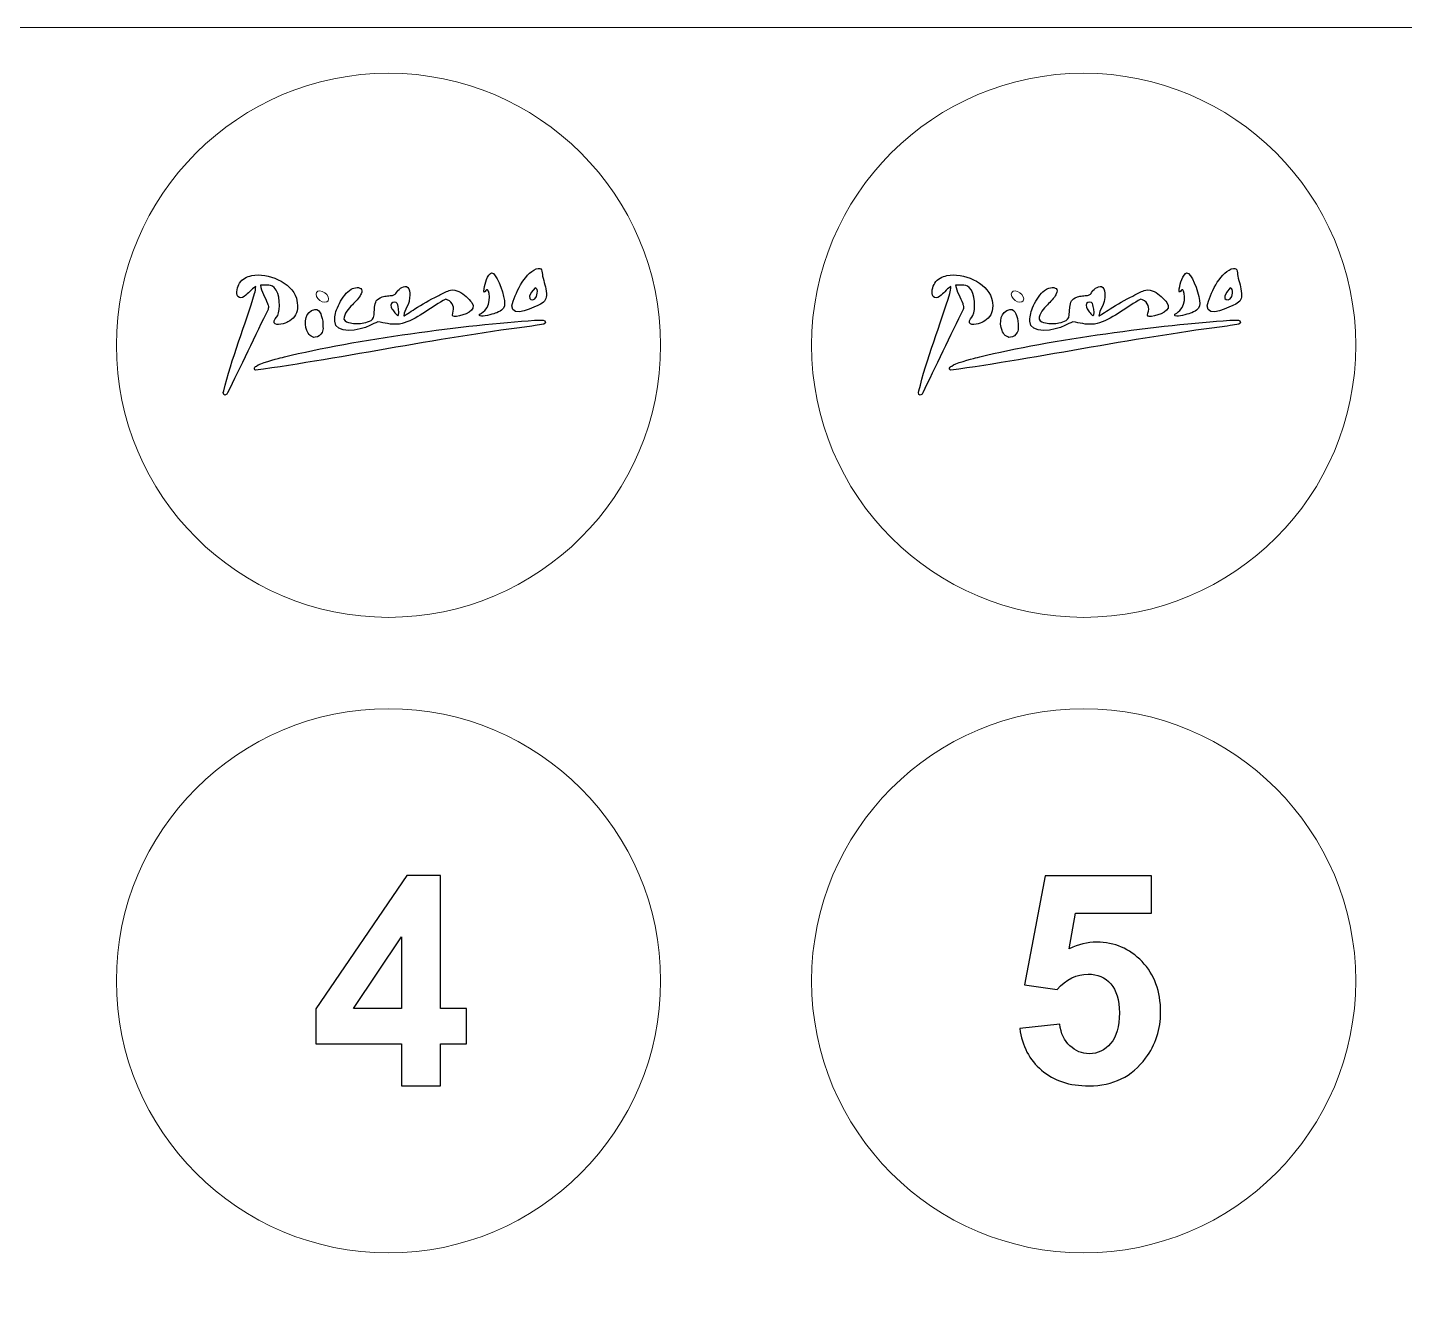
# Model space of a CAD drawing. Header units: millimetres. Extents: x -676 to 660, y -238 to 366.
# Drawn here: x 288.2 to 354.9, y 102.2 to 164.4 of the extents above; entities that cross this region are included whole.
import ezdxf

# ---------------------------------------------------------------- set-up
doc = ezdxf.new("R2010")
doc.units = ezdxf.units.MM
doc.header["$MEASUREMENT"] = 0
doc.layers.add('layer 1', color=7, linetype='Continuous')

msp = doc.modelspace()

# ---------------------------------------------------------------- linework, layer by layer
at = {"layer": 'layer 1', "color": 250, "lineweight": 20}
for points, knots in [([(221.6275, 164.398), (221.6275, 164.398), (457.0516, 164.398), (457.0516, 164.398), (457.0516, 164.398), (457.0516, 164.398), (659.621, 164.398), (659.621, 164.398), (659.621, 164.398), (659.621, 164.398), (659.621, 10.6382), (659.621, 10.6382), (659.621, 10.6382), (659.621, 10.6382), (457.0516, 10.6382), (457.0516, 10.6382), (457.0516, 10.6382), (457.0516, 10.6382), (221.6275, 10.6382), (221.6275, 10.6382), (221.6275, 10.6382), (221.6275, 10.6382), (221.6275, 164.398), (221.6275, 164.398)], [0, 0, 0, 0, 0.1428571, 0.1428571, 0.1428571, 0.1428571, 0.2857143, 0.2857143, 0.2857143, 0.2857143, 0.4285714, 0.4285714, 0.4285714, 0.4285714, 0.5714286, 0.5714286, 0.5714286, 0.5714286, 0.7142857, 0.7142857, 0.7142857, 0.7142857, 1, 1, 1, 1]), ([(305.7074, 162.1871), (312.9782, 162.1871), (318.8725, 156.2928), (318.8725, 149.022), (318.8725, 149.022), (318.8725, 141.7512), (312.9782, 135.8569), (305.7074, 135.8569), (305.7074, 135.8569), (298.4366, 135.8569), (292.5423, 141.7512), (292.5423, 149.022), (292.5423, 149.022), (292.5423, 156.2928), (298.4366, 162.1871), (305.7074, 162.1871)], [0, 0, 0, 0, 0.2, 0.2, 0.2, 0.2, 0.4, 0.4, 0.4, 0.4, 0.6, 0.6, 0.6, 0.6, 1, 1, 1, 1]), ([(339.3394, 162.1871), (346.6102, 162.1871), (352.5045, 156.2928), (352.5045, 149.022), (352.5045, 149.022), (352.5045, 141.7512), (346.6102, 135.8569), (339.3394, 135.8569), (339.3394, 135.8569), (332.0686, 135.8569), (326.1743, 141.7512), (326.1743, 149.022), (326.1743, 149.022), (326.1743, 156.2928), (332.0686, 162.1871), (339.3394, 162.1871)], [0, 0, 0, 0, 0.2, 0.2, 0.2, 0.2, 0.4, 0.4, 0.4, 0.4, 0.6, 0.6, 0.6, 0.6, 1, 1, 1, 1]), ([(302.5049, 151.6258), (302.673, 151.5631), (302.8093, 151.4009), (302.8093, 151.2635), (302.8093, 151.2635), (302.8093, 151.1261), (302.673, 151.0655), (302.5049, 151.1282), (302.5049, 151.1282), (302.3368, 151.1909), (302.2006, 151.3531), (302.2006, 151.4905), (302.2006, 151.4905), (302.2006, 151.6279), (302.3368, 151.6885), (302.5049, 151.6258)], [0, 0, 0, 0, 0.2, 0.2, 0.2, 0.2, 0.4, 0.4, 0.4, 0.4, 0.6, 0.6, 0.6, 0.6, 1, 1, 1, 1]), ([(336.1369, 151.6258), (336.305, 151.5631), (336.4413, 151.4009), (336.4413, 151.2635), (336.4413, 151.2635), (336.4413, 151.1261), (336.305, 151.0655), (336.1369, 151.1282), (336.1369, 151.1282), (335.9688, 151.1909), (335.8326, 151.3531), (335.8326, 151.4905), (335.8326, 151.4905), (335.8326, 151.6279), (335.9688, 151.6885), (336.1369, 151.6258)], [0, 0, 0, 0, 0.2, 0.2, 0.2, 0.2, 0.4, 0.4, 0.4, 0.4, 0.6, 0.6, 0.6, 0.6, 1, 1, 1, 1]), ([(305.7074, 131.4351), (312.9782, 131.4351), (318.8725, 125.5408), (318.8725, 118.27), (318.8725, 118.27), (318.8725, 110.9992), (312.9782, 105.1049), (305.7074, 105.1049), (305.7074, 105.1049), (298.4366, 105.1049), (292.5423, 110.9992), (292.5423, 118.27), (292.5423, 118.27), (292.5423, 125.5408), (298.4366, 131.4351), (305.7074, 131.4351)], [0, 0, 0, 0, 0.2, 0.2, 0.2, 0.2, 0.4, 0.4, 0.4, 0.4, 0.6, 0.6, 0.6, 0.6, 1, 1, 1, 1]), ([(339.3394, 131.4351), (346.6102, 131.4351), (352.5045, 125.5408), (352.5045, 118.27), (352.5045, 118.27), (352.5045, 110.9992), (346.6102, 105.1049), (339.3394, 105.1049), (339.3394, 105.1049), (332.0686, 105.1049), (326.1743, 110.9992), (326.1743, 118.27), (326.1743, 118.27), (326.1743, 125.5408), (332.0686, 131.4351), (339.3394, 131.4351)], [0, 0, 0, 0, 0.2, 0.2, 0.2, 0.2, 0.4, 0.4, 0.4, 0.4, 0.6, 0.6, 0.6, 0.6, 1, 1, 1, 1])]:
    msp.add_open_spline(points, degree=3, knots=knots, dxfattribs=at)
at = {"layer": 'layer 1', "color": 250}
for points, knots in [([(311.6792, 150.9376), (311.6792, 150.2974), (312.801, 150.8861), (313.0605, 151.0158), (313.0605, 151.0158), (313.2917, 151.1314), (313.3548, 151.2718), (313.3433, 151.5286), (313.3433, 151.5286), (313.3297, 151.83), (313.2231, 152.079), (313.1647, 152.371), (313.1647, 152.371), (313.1357, 152.5742), (313.1547, 152.8432), (312.8475, 152.7145), (312.8475, 152.7145), (312.2604, 152.4682), (311.818, 151.4927), (311.6792, 150.9376)], [0, 0, 0, 0, 0.1666667, 0.1666667, 0.1666667, 0.1666667, 0.3333333, 0.3333333, 0.3333333, 0.3333333, 0.5, 0.5, 0.5, 0.5, 0.6666667, 0.6666667, 0.6666667, 0.6666667, 1, 1, 1, 1]), ([(345.3112, 150.9376), (345.3112, 150.2974), (346.433, 150.8861), (346.6925, 151.0158), (346.6925, 151.0158), (346.9237, 151.1314), (346.9868, 151.2718), (346.9753, 151.5286), (346.9753, 151.5286), (346.9617, 151.83), (346.8551, 152.079), (346.7967, 152.371), (346.7967, 152.371), (346.7677, 152.5742), (346.7867, 152.8432), (346.4795, 152.7145), (346.4795, 152.7145), (345.8924, 152.4682), (345.45, 151.4927), (345.3112, 150.9376)], [0, 0, 0, 0, 0.1666667, 0.1666667, 0.1666667, 0.1666667, 0.3333333, 0.3333333, 0.3333333, 0.3333333, 0.5, 0.5, 0.5, 0.5, 0.6666667, 0.6666667, 0.6666667, 0.6666667, 1, 1, 1, 1]), ([(298.4203, 151.3864), (298.5957, 151.1849), (298.8756, 151.5037), (298.987, 151.6152), (298.987, 151.6152), (299.096, 151.7241), (299.1406, 151.7879), (299.2878, 151.866), (299.2878, 151.866), (299.2765, 151.7643), (299.2566, 151.6202), (299.2281, 151.5241), (299.2281, 151.5241), (298.8074, 150.1067), (298.0812, 148.2891), (297.736, 146.8198), (297.736, 146.8198), (297.736, 146.8198), (297.71, 146.7416), (297.71, 146.7416), (297.71, 146.7416), (297.701, 146.5395), (297.8798, 146.6316), (297.8924, 146.6634), (297.8924, 146.6634), (297.8924, 146.6634), (297.9185, 146.7155), (297.9185, 146.7155), (297.9185, 146.7155), (298.4884, 147.8559), (299.3035, 149.6048), (299.8793, 150.7551), (299.8793, 150.7551), (299.9016, 150.8157), (299.9079, 150.8827), (299.8793, 150.9636), (299.8793, 150.9636), (299.8706, 150.9897), (299.8619, 151.0158), (299.8532, 151.0418), (299.8532, 151.0418), (299.7555, 151.3351), (299.5518, 151.6232), (299.5082, 151.9279), (299.5082, 151.9279), (299.5082, 151.9279), (299.5604, 151.9279), (299.5604, 151.9279), (299.5604, 151.9279), (299.5604, 151.9279), (299.8159, 151.9279), (299.8159, 151.9279), (299.8159, 151.9279), (299.9482, 151.9279), (300.0702, 151.9151), (300.1735, 151.82), (300.1735, 151.82), (300.4723, 151.5451), (300.4838, 150.7416), (300.3472, 150.4664), (300.3472, 150.4664), (300.2984, 150.3679), (300.1376, 150.242), (300.181, 150.112), (300.181, 150.112), (300.2466, 149.9152), (300.7418, 150.1027), (300.8404, 150.1521), (300.8404, 150.1521), (301.0894, 150.2769), (301.2753, 150.4907), (301.3007, 150.8069), (301.3007, 150.8069), (301.3148, 150.9826), (301.2878, 151.1688), (301.2544, 151.3024), (301.2544, 151.3024), (300.9959, 152.078), (299.8768, 152.5474), (299.0946, 152.3948), (299.0946, 152.3948), (298.8546, 152.348), (298.6373, 152.2386), (298.503, 152.0351), (298.503, 152.0351), (298.4044, 151.8858), (298.3085, 151.5149), (298.4203, 151.3864)], [0, 0, 0, 0, 0.0434783, 0.0434783, 0.0434783, 0.0434783, 0.0869565, 0.0869565, 0.0869565, 0.0869565, 0.1304348, 0.1304348, 0.1304348, 0.1304348, 0.173913, 0.173913, 0.173913, 0.173913, 0.2173913, 0.2173913, 0.2173913, 0.2173913, 0.2608696, 0.2608696, 0.2608696, 0.2608696, 0.3043478, 0.3043478, 0.3043478, 0.3043478, 0.3478261, 0.3478261, 0.3478261, 0.3478261, 0.3913043, 0.3913043, 0.3913043, 0.3913043, 0.4347826, 0.4347826, 0.4347826, 0.4347826, 0.4782609, 0.4782609, 0.4782609, 0.4782609, 0.5217391, 0.5217391, 0.5217391, 0.5217391, 0.5652174, 0.5652174, 0.5652174, 0.5652174, 0.6086957, 0.6086957, 0.6086957, 0.6086957, 0.6521739, 0.6521739, 0.6521739, 0.6521739, 0.6956522, 0.6956522, 0.6956522, 0.6956522, 0.7391304, 0.7391304, 0.7391304, 0.7391304, 0.7826087, 0.7826087, 0.7826087, 0.7826087, 0.826087, 0.826087, 0.826087, 0.826087, 0.8695652, 0.8695652, 0.8695652, 0.8695652, 0.9130435, 0.9130435, 0.9130435, 0.9130435, 1, 1, 1, 1]), ([(306.154, 151.6673), (306.1476, 151.6609), (306.1417, 151.6546), (306.1363, 151.6485), (306.1363, 151.6485), (306.0497, 151.5516), (306.0848, 151.5005), (305.9679, 151.4555), (305.9679, 151.4555), (305.948, 151.4478), (305.9236, 151.4403), (305.8934, 151.4327), (305.8934, 151.4327), (305.8222, 151.4268), (305.7402, 151.4213), (305.6557, 151.4109), (305.6557, 151.4109), (305.5713, 151.4006), (305.4843, 151.3853), (305.4034, 151.3599), (305.4034, 151.3599), (305.0892, 151.2611), (305.0777, 151.1254), (305.0334, 150.8594), (305.0334, 150.8594), (305.0334, 150.8594), (305.0073, 150.4945), (305.0073, 150.4945), (305.0073, 150.4945), (305.0073, 150.4945), (304.9812, 150.3642), (304.9812, 150.3642), (304.9812, 150.3642), (304.917, 150.2358), (304.8271, 150.1999), (304.6946, 150.1557), (304.6946, 150.1557), (304.6946, 150.1557), (304.6164, 150.1297), (304.6164, 150.1297), (304.6164, 150.1297), (304.6164, 150.1297), (304.5121, 150.1036), (304.5121, 150.1036), (304.5121, 150.1036), (304.3069, 150.0626), (304.0658, 150.0626), (303.8606, 150.1036), (303.8606, 150.1036), (303.7405, 150.1336), (303.6057, 150.1703), (303.5478, 150.286), (303.5478, 150.286), (303.5478, 150.5577), (303.7801, 150.8), (303.9601, 150.9858), (303.9601, 150.9858), (304.0805, 151.1102), (304.3011, 151.3495), (304.3558, 151.4588), (304.3558, 151.4588), (304.3558, 151.4588), (304.3818, 151.5109), (304.3818, 151.5109), (304.3818, 151.5109), (304.4989, 151.7451), (304.3321, 151.8488), (304.1035, 151.8074), (304.1035, 151.8074), (303.9819, 151.7853), (303.9507, 151.7691), (303.8192, 151.6795), (303.8192, 151.6795), (303.711, 151.6058), (303.6075, 151.4894), (303.5161, 151.3584), (303.5161, 151.3584), (303.4248, 151.2274), (303.3456, 151.0818), (303.2861, 150.9497), (303.2861, 150.9497), (303.1401, 150.6258), (303.1107, 150.5075), (303.1057, 150.1942), (303.1057, 150.1942), (303.0951, 149.5246), (304.318, 149.7328), (304.7988, 149.9733), (304.7988, 149.9733), (304.9322, 150.04), (305.0499, 150.0998), (305.1897, 150.1557), (305.1897, 150.1557), (305.5165, 150.119), (305.7655, 149.9954), (306.2322, 150.0515), (306.2322, 150.0515), (306.2322, 150.0515), (306.3625, 150.0775), (306.3625, 150.0775), (306.3625, 150.0775), (306.3625, 150.0775), (306.4668, 150.1036), (306.4668, 150.1036), (306.4668, 150.1036), (307.1894, 150.3446), (307.8146, 150.9205), (308.4735, 151.2503), (308.4735, 151.2503), (308.4735, 151.2503), (308.5517, 151.2242), (308.5517, 151.2242), (308.5517, 151.2242), (308.8402, 151.0801), (308.9086, 150.8612), (308.8123, 150.5727), (308.8123, 150.5727), (308.7869, 150.424), (308.7977, 150.4163), (308.9948, 150.4163), (308.9948, 150.4163), (309.3487, 150.4753), (310.0147, 150.6827), (309.7351, 151.0929), (309.7351, 151.0929), (309.6803, 151.1734), (309.5338, 151.3129), (309.4605, 151.379), (309.4605, 151.379), (309.2521, 151.5673), (308.9945, 151.7334), (308.7081, 151.6934), (308.7081, 151.6934), (308.5203, 151.6464), (308.358, 151.5444), (308.1869, 151.4588), (308.1869, 151.4588), (308.1869, 151.4588), (308.1347, 151.4327), (308.1347, 151.4327), (308.1347, 151.4327), (308.1347, 151.4327), (308.0826, 151.4067), (308.0826, 151.4067), (308.0826, 151.4067), (307.7178, 151.2242), (307.3243, 151.0068), (306.9845, 150.7838), (306.9845, 150.7838), (306.7512, 150.6308), (306.474, 150.4424), (306.4407, 150.4424), (306.4407, 150.4424), (306.4407, 150.4424), (306.4668, 150.5727), (306.4668, 150.5727), (306.4668, 150.5727), (306.4668, 150.5727), (306.4928, 150.6509), (306.4928, 150.6509), (306.4928, 150.6509), (306.5534, 150.8324), (306.643, 150.9125), (306.7013, 151.1461), (306.7013, 151.1461), (306.7013, 151.1461), (306.7274, 151.3285), (306.7274, 151.3285), (306.7274, 151.3285), (306.7274, 151.4576), (306.7541, 151.6417), (306.6894, 151.754), (306.6894, 151.754), (306.5569, 151.984), (306.3094, 151.8227), (306.154, 151.6673)], [0, 0, 0, 0, 0.0222222, 0.0222222, 0.0222222, 0.0222222, 0.0444444, 0.0444444, 0.0444444, 0.0444444, 0.0666667, 0.0666667, 0.0666667, 0.0666667, 0.0888889, 0.0888889, 0.0888889, 0.0888889, 0.1111111, 0.1111111, 0.1111111, 0.1111111, 0.1333333, 0.1333333, 0.1333333, 0.1333333, 0.1555556, 0.1555556, 0.1555556, 0.1555556, 0.1777778, 0.1777778, 0.1777778, 0.1777778, 0.2, 0.2, 0.2, 0.2, 0.2222222, 0.2222222, 0.2222222, 0.2222222, 0.2444444, 0.2444444, 0.2444444, 0.2444444, 0.2666667, 0.2666667, 0.2666667, 0.2666667, 0.2888889, 0.2888889, 0.2888889, 0.2888889, 0.3111111, 0.3111111, 0.3111111, 0.3111111, 0.3333333, 0.3333333, 0.3333333, 0.3333333, 0.3555556, 0.3555556, 0.3555556, 0.3555556, 0.3777778, 0.3777778, 0.3777778, 0.3777778, 0.4, 0.4, 0.4, 0.4, 0.4222222, 0.4222222, 0.4222222, 0.4222222, 0.4444444, 0.4444444, 0.4444444, 0.4444444, 0.4666667, 0.4666667, 0.4666667, 0.4666667, 0.4888889, 0.4888889, 0.4888889, 0.4888889, 0.5111111, 0.5111111, 0.5111111, 0.5111111, 0.5333333, 0.5333333, 0.5333333, 0.5333333, 0.5555556, 0.5555556, 0.5555556, 0.5555556, 0.5777778, 0.5777778, 0.5777778, 0.5777778, 0.6, 0.6, 0.6, 0.6, 0.6222222, 0.6222222, 0.6222222, 0.6222222, 0.6444444, 0.6444444, 0.6444444, 0.6444444, 0.6666667, 0.6666667, 0.6666667, 0.6666667, 0.6888889, 0.6888889, 0.6888889, 0.6888889, 0.7111111, 0.7111111, 0.7111111, 0.7111111, 0.7333333, 0.7333333, 0.7333333, 0.7333333, 0.7555556, 0.7555556, 0.7555556, 0.7555556, 0.7777778, 0.7777778, 0.7777778, 0.7777778, 0.8, 0.8, 0.8, 0.8, 0.8222222, 0.8222222, 0.8222222, 0.8222222, 0.8444444, 0.8444444, 0.8444444, 0.8444444, 0.8666667, 0.8666667, 0.8666667, 0.8666667, 0.8888889, 0.8888889, 0.8888889, 0.8888889, 0.9111111, 0.9111111, 0.9111111, 0.9111111, 0.9333333, 0.9333333, 0.9333333, 0.9333333, 0.9555556, 0.9555556, 0.9555556, 0.9555556, 1, 1, 1, 1]), ([(310.6367, 152.5013), (310.4269, 152.2915), (310.3428, 151.921), (310.3239, 151.6412), (310.3239, 151.6412), (310.3504, 151.5243), (310.4218, 151.6855), (310.4488, 151.7074), (310.4488, 151.7074), (310.5885, 151.8208), (310.7108, 151.0235), (310.3627, 150.7086), (310.3627, 150.7086), (310.2609, 150.6166), (310.1395, 150.5315), (310.1154, 150.5206), (310.1154, 150.5206), (310.1154, 150.5206), (310.1154, 150.4685), (310.1154, 150.4685), (310.1154, 150.4685), (310.1154, 150.4685), (310.1415, 150.4424), (310.1415, 150.4424), (310.1415, 150.4424), (310.2874, 150.3694), (310.6963, 150.529), (310.8712, 150.5727), (310.8712, 150.5727), (310.9664, 150.6044), (311.085, 150.6546), (311.1709, 150.725), (311.1709, 150.725), (311.3312, 150.8563), (311.3403, 150.9815), (311.3116, 151.1872), (311.3116, 151.1872), (311.2421, 151.6843), (310.9177, 152.5274), (310.6888, 152.5274), (310.6888, 152.5274), (310.6888, 152.5274), (310.6367, 152.5013), (310.6367, 152.5013)], [0, 0, 0, 0, 0.0833333, 0.0833333, 0.0833333, 0.0833333, 0.1666667, 0.1666667, 0.1666667, 0.1666667, 0.25, 0.25, 0.25, 0.25, 0.3333333, 0.3333333, 0.3333333, 0.3333333, 0.4166667, 0.4166667, 0.4166667, 0.4166667, 0.5, 0.5, 0.5, 0.5, 0.5833333, 0.5833333, 0.5833333, 0.5833333, 0.6666667, 0.6666667, 0.6666667, 0.6666667, 0.75, 0.75, 0.75, 0.75, 0.8333333, 0.8333333, 0.8333333, 0.8333333, 1, 1, 1, 1]), ([(332.0523, 151.3864), (332.2277, 151.1849), (332.5076, 151.5037), (332.619, 151.6152), (332.619, 151.6152), (332.728, 151.7241), (332.7726, 151.7879), (332.9198, 151.866), (332.9198, 151.866), (332.9085, 151.7643), (332.8886, 151.6202), (332.8601, 151.5241), (332.8601, 151.5241), (332.4394, 150.1067), (331.7132, 148.2891), (331.368, 146.8198), (331.368, 146.8198), (331.368, 146.8198), (331.342, 146.7416), (331.342, 146.7416), (331.342, 146.7416), (331.333, 146.5395), (331.5118, 146.6316), (331.5244, 146.6634), (331.5244, 146.6634), (331.5244, 146.6634), (331.5505, 146.7155), (331.5505, 146.7155), (331.5505, 146.7155), (332.1204, 147.8559), (332.9355, 149.6048), (333.5113, 150.7551), (333.5113, 150.7551), (333.5336, 150.8157), (333.5399, 150.8827), (333.5113, 150.9636), (333.5113, 150.9636), (333.5026, 150.9897), (333.4939, 151.0158), (333.4852, 151.0418), (333.4852, 151.0418), (333.3875, 151.3351), (333.1838, 151.6232), (333.1402, 151.9279), (333.1402, 151.9279), (333.1402, 151.9279), (333.1924, 151.9279), (333.1924, 151.9279), (333.1924, 151.9279), (333.1924, 151.9279), (333.4479, 151.9279), (333.4479, 151.9279), (333.4479, 151.9279), (333.5802, 151.9279), (333.7022, 151.9151), (333.8055, 151.82), (333.8055, 151.82), (334.1043, 151.5451), (334.1158, 150.7416), (333.9792, 150.4664), (333.9792, 150.4664), (333.9304, 150.3679), (333.7696, 150.242), (333.813, 150.112), (333.813, 150.112), (333.8786, 149.9152), (334.3738, 150.1027), (334.4724, 150.1521), (334.4724, 150.1521), (334.7214, 150.2769), (334.9073, 150.4907), (334.9327, 150.8069), (334.9327, 150.8069), (334.9468, 150.9826), (334.9198, 151.1688), (334.8864, 151.3024), (334.8864, 151.3024), (334.6279, 152.078), (333.5088, 152.5474), (332.7266, 152.3948), (332.7266, 152.3948), (332.4866, 152.348), (332.2693, 152.2386), (332.135, 152.0351), (332.135, 152.0351), (332.0364, 151.8858), (331.9405, 151.5149), (332.0523, 151.3864)], [0, 0, 0, 0, 0.0434783, 0.0434783, 0.0434783, 0.0434783, 0.0869565, 0.0869565, 0.0869565, 0.0869565, 0.1304348, 0.1304348, 0.1304348, 0.1304348, 0.173913, 0.173913, 0.173913, 0.173913, 0.2173913, 0.2173913, 0.2173913, 0.2173913, 0.2608696, 0.2608696, 0.2608696, 0.2608696, 0.3043478, 0.3043478, 0.3043478, 0.3043478, 0.3478261, 0.3478261, 0.3478261, 0.3478261, 0.3913043, 0.3913043, 0.3913043, 0.3913043, 0.4347826, 0.4347826, 0.4347826, 0.4347826, 0.4782609, 0.4782609, 0.4782609, 0.4782609, 0.5217391, 0.5217391, 0.5217391, 0.5217391, 0.5652174, 0.5652174, 0.5652174, 0.5652174, 0.6086957, 0.6086957, 0.6086957, 0.6086957, 0.6521739, 0.6521739, 0.6521739, 0.6521739, 0.6956522, 0.6956522, 0.6956522, 0.6956522, 0.7391304, 0.7391304, 0.7391304, 0.7391304, 0.7826087, 0.7826087, 0.7826087, 0.7826087, 0.826087, 0.826087, 0.826087, 0.826087, 0.8695652, 0.8695652, 0.8695652, 0.8695652, 0.9130435, 0.9130435, 0.9130435, 0.9130435, 1, 1, 1, 1]), ([(339.786, 151.6673), (339.7796, 151.6609), (339.7737, 151.6546), (339.7683, 151.6485), (339.7683, 151.6485), (339.6817, 151.5516), (339.7168, 151.5005), (339.5999, 151.4555), (339.5999, 151.4555), (339.58, 151.4478), (339.5556, 151.4403), (339.5254, 151.4327), (339.5254, 151.4327), (339.4542, 151.4268), (339.3722, 151.4213), (339.2877, 151.4109), (339.2877, 151.4109), (339.2033, 151.4006), (339.1163, 151.3853), (339.0354, 151.3599), (339.0354, 151.3599), (338.7212, 151.2611), (338.7097, 151.1254), (338.6654, 150.8594), (338.6654, 150.8594), (338.6654, 150.8594), (338.6393, 150.4945), (338.6393, 150.4945), (338.6393, 150.4945), (338.6393, 150.4945), (338.6132, 150.3642), (338.6132, 150.3642), (338.6132, 150.3642), (338.549, 150.2358), (338.4591, 150.1999), (338.3266, 150.1557), (338.3266, 150.1557), (338.3266, 150.1557), (338.2484, 150.1297), (338.2484, 150.1297), (338.2484, 150.1297), (338.2484, 150.1297), (338.1441, 150.1036), (338.1441, 150.1036), (338.1441, 150.1036), (337.9389, 150.0626), (337.6978, 150.0626), (337.4926, 150.1036), (337.4926, 150.1036), (337.3725, 150.1336), (337.2377, 150.1703), (337.1798, 150.286), (337.1798, 150.286), (337.1798, 150.5577), (337.4121, 150.8), (337.5921, 150.9858), (337.5921, 150.9858), (337.7125, 151.1102), (337.9331, 151.3495), (337.9878, 151.4588), (337.9878, 151.4588), (337.9878, 151.4588), (338.0138, 151.5109), (338.0138, 151.5109), (338.0138, 151.5109), (338.1309, 151.7451), (337.9641, 151.8488), (337.7355, 151.8074), (337.7355, 151.8074), (337.6139, 151.7853), (337.5827, 151.7691), (337.4512, 151.6795), (337.4512, 151.6795), (337.343, 151.6058), (337.2395, 151.4894), (337.1481, 151.3584), (337.1481, 151.3584), (337.0568, 151.2274), (336.9776, 151.0818), (336.9181, 150.9497), (336.9181, 150.9497), (336.7721, 150.6258), (336.7427, 150.5075), (336.7377, 150.1942), (336.7377, 150.1942), (336.7271, 149.5246), (337.95, 149.7328), (338.4308, 149.9733), (338.4308, 149.9733), (338.5642, 150.04), (338.6819, 150.0998), (338.8217, 150.1557), (338.8217, 150.1557), (339.1485, 150.119), (339.3975, 149.9954), (339.8642, 150.0515), (339.8642, 150.0515), (339.8642, 150.0515), (339.9945, 150.0775), (339.9945, 150.0775), (339.9945, 150.0775), (339.9945, 150.0775), (340.0988, 150.1036), (340.0988, 150.1036), (340.0988, 150.1036), (340.8214, 150.3446), (341.4466, 150.9205), (342.1055, 151.2503), (342.1055, 151.2503), (342.1055, 151.2503), (342.1837, 151.2242), (342.1837, 151.2242), (342.1837, 151.2242), (342.4722, 151.0801), (342.5406, 150.8612), (342.4443, 150.5727), (342.4443, 150.5727), (342.4189, 150.424), (342.4297, 150.4163), (342.6268, 150.4163), (342.6268, 150.4163), (342.9807, 150.4753), (343.6467, 150.6827), (343.3671, 151.0929), (343.3671, 151.0929), (343.3123, 151.1734), (343.1658, 151.3129), (343.0925, 151.379), (343.0925, 151.379), (342.8841, 151.5673), (342.6265, 151.7334), (342.3401, 151.6934), (342.3401, 151.6934), (342.1523, 151.6464), (341.99, 151.5444), (341.8189, 151.4588), (341.8189, 151.4588), (341.8189, 151.4588), (341.7667, 151.4327), (341.7667, 151.4327), (341.7667, 151.4327), (341.7667, 151.4327), (341.7146, 151.4067), (341.7146, 151.4067), (341.7146, 151.4067), (341.3498, 151.2242), (340.9563, 151.0068), (340.6165, 150.7838), (340.6165, 150.7838), (340.3832, 150.6308), (340.106, 150.4424), (340.0727, 150.4424), (340.0727, 150.4424), (340.0727, 150.4424), (340.0988, 150.5727), (340.0988, 150.5727), (340.0988, 150.5727), (340.0988, 150.5727), (340.1248, 150.6509), (340.1248, 150.6509), (340.1248, 150.6509), (340.1854, 150.8324), (340.275, 150.9125), (340.3333, 151.1461), (340.3333, 151.1461), (340.3333, 151.1461), (340.3594, 151.3285), (340.3594, 151.3285), (340.3594, 151.3285), (340.3594, 151.4576), (340.3861, 151.6417), (340.3214, 151.754), (340.3214, 151.754), (340.1889, 151.984), (339.9414, 151.8227), (339.786, 151.6673)], [0, 0, 0, 0, 0.0222222, 0.0222222, 0.0222222, 0.0222222, 0.0444444, 0.0444444, 0.0444444, 0.0444444, 0.0666667, 0.0666667, 0.0666667, 0.0666667, 0.0888889, 0.0888889, 0.0888889, 0.0888889, 0.1111111, 0.1111111, 0.1111111, 0.1111111, 0.1333333, 0.1333333, 0.1333333, 0.1333333, 0.1555556, 0.1555556, 0.1555556, 0.1555556, 0.1777778, 0.1777778, 0.1777778, 0.1777778, 0.2, 0.2, 0.2, 0.2, 0.2222222, 0.2222222, 0.2222222, 0.2222222, 0.2444444, 0.2444444, 0.2444444, 0.2444444, 0.2666667, 0.2666667, 0.2666667, 0.2666667, 0.2888889, 0.2888889, 0.2888889, 0.2888889, 0.3111111, 0.3111111, 0.3111111, 0.3111111, 0.3333333, 0.3333333, 0.3333333, 0.3333333, 0.3555556, 0.3555556, 0.3555556, 0.3555556, 0.3777778, 0.3777778, 0.3777778, 0.3777778, 0.4, 0.4, 0.4, 0.4, 0.4222222, 0.4222222, 0.4222222, 0.4222222, 0.4444444, 0.4444444, 0.4444444, 0.4444444, 0.4666667, 0.4666667, 0.4666667, 0.4666667, 0.4888889, 0.4888889, 0.4888889, 0.4888889, 0.5111111, 0.5111111, 0.5111111, 0.5111111, 0.5333333, 0.5333333, 0.5333333, 0.5333333, 0.5555556, 0.5555556, 0.5555556, 0.5555556, 0.5777778, 0.5777778, 0.5777778, 0.5777778, 0.6, 0.6, 0.6, 0.6, 0.6222222, 0.6222222, 0.6222222, 0.6222222, 0.6444444, 0.6444444, 0.6444444, 0.6444444, 0.6666667, 0.6666667, 0.6666667, 0.6666667, 0.6888889, 0.6888889, 0.6888889, 0.6888889, 0.7111111, 0.7111111, 0.7111111, 0.7111111, 0.7333333, 0.7333333, 0.7333333, 0.7333333, 0.7555556, 0.7555556, 0.7555556, 0.7555556, 0.7777778, 0.7777778, 0.7777778, 0.7777778, 0.8, 0.8, 0.8, 0.8, 0.8222222, 0.8222222, 0.8222222, 0.8222222, 0.8444444, 0.8444444, 0.8444444, 0.8444444, 0.8666667, 0.8666667, 0.8666667, 0.8666667, 0.8888889, 0.8888889, 0.8888889, 0.8888889, 0.9111111, 0.9111111, 0.9111111, 0.9111111, 0.9333333, 0.9333333, 0.9333333, 0.9333333, 0.9555556, 0.9555556, 0.9555556, 0.9555556, 1, 1, 1, 1]), ([(344.2687, 152.5013), (344.0589, 152.2915), (343.9748, 151.921), (343.9559, 151.6412), (343.9559, 151.6412), (343.9824, 151.5243), (344.0538, 151.6855), (344.0808, 151.7074), (344.0808, 151.7074), (344.2205, 151.8208), (344.3428, 151.0235), (343.9947, 150.7086), (343.9947, 150.7086), (343.8929, 150.6166), (343.7715, 150.5315), (343.7474, 150.5206), (343.7474, 150.5206), (343.7474, 150.5206), (343.7474, 150.4685), (343.7474, 150.4685), (343.7474, 150.4685), (343.7474, 150.4685), (343.7735, 150.4424), (343.7735, 150.4424), (343.7735, 150.4424), (343.9194, 150.3694), (344.3283, 150.529), (344.5032, 150.5727), (344.5032, 150.5727), (344.5984, 150.6044), (344.717, 150.6546), (344.8029, 150.725), (344.8029, 150.725), (344.9632, 150.8563), (344.9723, 150.9815), (344.9436, 151.1872), (344.9436, 151.1872), (344.8741, 151.6843), (344.5497, 152.5274), (344.3208, 152.5274), (344.3208, 152.5274), (344.3208, 152.5274), (344.2687, 152.5013), (344.2687, 152.5013)], [0, 0, 0, 0, 0.0833333, 0.0833333, 0.0833333, 0.0833333, 0.1666667, 0.1666667, 0.1666667, 0.1666667, 0.25, 0.25, 0.25, 0.25, 0.3333333, 0.3333333, 0.3333333, 0.3333333, 0.4166667, 0.4166667, 0.4166667, 0.4166667, 0.5, 0.5, 0.5, 0.5, 0.5833333, 0.5833333, 0.5833333, 0.5833333, 0.6666667, 0.6666667, 0.6666667, 0.6666667, 0.75, 0.75, 0.75, 0.75, 0.8333333, 0.8333333, 0.8333333, 0.8333333, 1, 1, 1, 1]), ([(312.7998, 151.7976), (312.8927, 151.7862), (312.9252, 151.6966), (312.9041, 151.537), (312.9041, 151.537), (312.9041, 151.0473), (312.129, 151.1273), (312.7998, 151.7976)], [0, 0, 0, 0, 0.3333333, 0.3333333, 0.3333333, 0.3333333, 1, 1, 1, 1]), ([(346.4318, 151.7976), (346.5247, 151.7862), (346.5572, 151.6966), (346.5361, 151.537), (346.5361, 151.537), (346.5361, 151.0473), (345.761, 151.1273), (346.4318, 151.7976)], [0, 0, 0, 0, 0.3333333, 0.3333333, 0.3333333, 0.3333333, 1, 1, 1, 1]), ([(302.1608, 149.4075), (302.3081, 149.4314), (302.4202, 149.5111), (302.4905, 149.6429), (302.4905, 149.6429), (302.5457, 149.746), (302.5372, 149.8024), (302.5375, 149.9163), (302.5375, 149.9163), (302.5381, 150.1125), (302.5267, 150.2482), (302.4532, 150.4685), (302.4532, 150.4685), (302.4532, 150.4685), (302.4272, 150.5467), (302.4272, 150.5467), (302.4272, 150.5467), (302.3565, 150.6881), (302.299, 150.7729), (302.1366, 150.7468), (302.1366, 150.7468), (301.6822, 150.6737), (301.6074, 150.1332), (301.7601, 149.7297), (301.7601, 149.7297), (301.8189, 149.5743), (301.9799, 149.3783), (302.1608, 149.4075)], [0, 0, 0, 0, 0.125, 0.125, 0.125, 0.125, 0.25, 0.25, 0.25, 0.25, 0.375, 0.375, 0.375, 0.375, 0.5, 0.5, 0.5, 0.5, 0.625, 0.625, 0.625, 0.625, 0.75, 0.75, 0.75, 0.75, 1, 1, 1, 1]), ([(306.1735, 150.9067), (306.2041, 150.7475), (306.2395, 150.4424), (306.154, 150.4424), (306.154, 150.4424), (306.0098, 150.5865), (305.9344, 150.673), (305.8413, 150.8594), (305.8413, 150.8594), (305.7914, 151.0089), (305.8541, 151.1238), (306.0066, 151.1084), (306.0066, 151.1084), (306.1234, 151.0966), (306.1535, 151.0108), (306.1735, 150.9067)], [0, 0, 0, 0, 0.2, 0.2, 0.2, 0.2, 0.4, 0.4, 0.4, 0.4, 0.6, 0.6, 0.6, 0.6, 1, 1, 1, 1]), ([(335.7928, 149.4075), (335.9401, 149.4314), (336.0522, 149.5111), (336.1225, 149.6429), (336.1225, 149.6429), (336.1777, 149.746), (336.1692, 149.8024), (336.1695, 149.9163), (336.1695, 149.9163), (336.1701, 150.1125), (336.1587, 150.2482), (336.0852, 150.4685), (336.0852, 150.4685), (336.0852, 150.4685), (336.0592, 150.5467), (336.0592, 150.5467), (336.0592, 150.5467), (335.9885, 150.6881), (335.931, 150.7729), (335.7686, 150.7468), (335.7686, 150.7468), (335.3142, 150.6737), (335.2394, 150.1332), (335.3921, 149.7297), (335.3921, 149.7297), (335.4509, 149.5743), (335.6119, 149.3783), (335.7928, 149.4075)], [0, 0, 0, 0, 0.125, 0.125, 0.125, 0.125, 0.25, 0.25, 0.25, 0.25, 0.375, 0.375, 0.375, 0.375, 0.5, 0.5, 0.5, 0.5, 0.625, 0.625, 0.625, 0.625, 0.75, 0.75, 0.75, 0.75, 1, 1, 1, 1]), ([(339.8055, 150.9067), (339.8361, 150.7475), (339.8715, 150.4424), (339.786, 150.4424), (339.786, 150.4424), (339.6418, 150.5865), (339.5664, 150.673), (339.4733, 150.8594), (339.4733, 150.8594), (339.4234, 151.0089), (339.4861, 151.1238), (339.6386, 151.1084), (339.6386, 151.1084), (339.7554, 151.0966), (339.7855, 151.0108), (339.8055, 150.9067)], [0, 0, 0, 0, 0.2, 0.2, 0.2, 0.2, 0.4, 0.4, 0.4, 0.4, 0.6, 0.6, 0.6, 0.6, 1, 1, 1, 1]), ([(300.681, 148.4617), (300.681, 148.4617), (300.5768, 148.4356), (300.5768, 148.4356), (300.5768, 148.4356), (300.5768, 148.4356), (300.4725, 148.4096), (300.4725, 148.4096), (300.4725, 148.4096), (300.2741, 148.36), (299.4472, 148.14), (299.3258, 148.0186), (299.3258, 148.0186), (299.3258, 148.0186), (299.2737, 147.9926), (299.2737, 147.9926), (299.2737, 147.9926), (299.2737, 147.9926), (299.2476, 147.9665), (299.2476, 147.9665), (299.2476, 147.9665), (299.2476, 147.9665), (299.2216, 147.9144), (299.2216, 147.9144), (299.2216, 147.9144), (299.2216, 147.9144), (299.2216, 147.8623), (299.2216, 147.8623), (299.2216, 147.8623), (299.2216, 147.8623), (299.2476, 147.8362), (299.2476, 147.8362), (299.2476, 147.8362), (299.2476, 147.8362), (299.2737, 147.8101), (299.2737, 147.8101), (299.2737, 147.8101), (303.3877, 148.3907), (308.8165, 149.4895), (312.6435, 149.9472), (312.6435, 149.9472), (312.6435, 149.9472), (312.7998, 149.9733), (312.7998, 149.9733), (312.7998, 149.9733), (312.9412, 149.9968), (313.0776, 150.0167), (313.2168, 150.0515), (313.2168, 150.0515), (313.2168, 150.0515), (313.295, 150.1036), (313.295, 150.1036), (313.295, 150.1036), (313.295, 150.1036), (313.269, 150.2078), (313.269, 150.2078), (313.269, 150.2078), (313.269, 150.2078), (313.1908, 150.2339), (313.1908, 150.2339), (313.1908, 150.2339), (313.1908, 150.2339), (312.7738, 150.2339), (312.7738, 150.2339), (312.7738, 150.2339), (309.5168, 150.0167), (304.0713, 149.3096), (300.681, 148.4617)], [0, 0, 0, 0, 0.0555556, 0.0555556, 0.0555556, 0.0555556, 0.1111111, 0.1111111, 0.1111111, 0.1111111, 0.1666667, 0.1666667, 0.1666667, 0.1666667, 0.2222222, 0.2222222, 0.2222222, 0.2222222, 0.2777778, 0.2777778, 0.2777778, 0.2777778, 0.3333333, 0.3333333, 0.3333333, 0.3333333, 0.3888889, 0.3888889, 0.3888889, 0.3888889, 0.4444444, 0.4444444, 0.4444444, 0.4444444, 0.5, 0.5, 0.5, 0.5, 0.5555556, 0.5555556, 0.5555556, 0.5555556, 0.6111111, 0.6111111, 0.6111111, 0.6111111, 0.6666667, 0.6666667, 0.6666667, 0.6666667, 0.7222222, 0.7222222, 0.7222222, 0.7222222, 0.7777778, 0.7777778, 0.7777778, 0.7777778, 0.8333333, 0.8333333, 0.8333333, 0.8333333, 0.8888889, 0.8888889, 0.8888889, 0.8888889, 1, 1, 1, 1]), ([(334.313, 148.4617), (334.313, 148.4617), (334.2088, 148.4356), (334.2088, 148.4356), (334.2088, 148.4356), (334.2088, 148.4356), (334.1045, 148.4096), (334.1045, 148.4096), (334.1045, 148.4096), (333.9061, 148.36), (333.0792, 148.14), (332.9578, 148.0186), (332.9578, 148.0186), (332.9578, 148.0186), (332.9057, 147.9926), (332.9057, 147.9926), (332.9057, 147.9926), (332.9057, 147.9926), (332.8796, 147.9665), (332.8796, 147.9665), (332.8796, 147.9665), (332.8796, 147.9665), (332.8536, 147.9144), (332.8536, 147.9144), (332.8536, 147.9144), (332.8536, 147.9144), (332.8536, 147.8623), (332.8536, 147.8623), (332.8536, 147.8623), (332.8536, 147.8623), (332.8796, 147.8362), (332.8796, 147.8362), (332.8796, 147.8362), (332.8796, 147.8362), (332.9057, 147.8101), (332.9057, 147.8101), (332.9057, 147.8101), (337.0197, 148.3907), (342.4485, 149.4895), (346.2755, 149.9472), (346.2755, 149.9472), (346.2755, 149.9472), (346.4318, 149.9733), (346.4318, 149.9733), (346.4318, 149.9733), (346.5732, 149.9968), (346.7096, 150.0167), (346.8488, 150.0515), (346.8488, 150.0515), (346.8488, 150.0515), (346.927, 150.1036), (346.927, 150.1036), (346.927, 150.1036), (346.927, 150.1036), (346.901, 150.2078), (346.901, 150.2078), (346.901, 150.2078), (346.901, 150.2078), (346.8228, 150.2339), (346.8228, 150.2339), (346.8228, 150.2339), (346.8228, 150.2339), (346.4058, 150.2339), (346.4058, 150.2339), (346.4058, 150.2339), (343.1488, 150.0167), (337.7033, 149.3096), (334.313, 148.4617)], [0, 0, 0, 0, 0.0555556, 0.0555556, 0.0555556, 0.0555556, 0.1111111, 0.1111111, 0.1111111, 0.1111111, 0.1666667, 0.1666667, 0.1666667, 0.1666667, 0.2222222, 0.2222222, 0.2222222, 0.2222222, 0.2777778, 0.2777778, 0.2777778, 0.2777778, 0.3333333, 0.3333333, 0.3333333, 0.3333333, 0.3888889, 0.3888889, 0.3888889, 0.3888889, 0.4444444, 0.4444444, 0.4444444, 0.4444444, 0.5, 0.5, 0.5, 0.5, 0.5555556, 0.5555556, 0.5555556, 0.5555556, 0.6111111, 0.6111111, 0.6111111, 0.6111111, 0.6666667, 0.6666667, 0.6666667, 0.6666667, 0.7222222, 0.7222222, 0.7222222, 0.7222222, 0.7777778, 0.7777778, 0.7777778, 0.7777778, 0.8333333, 0.8333333, 0.8333333, 0.8333333, 0.8888889, 0.8888889, 0.8888889, 0.8888889, 1, 1, 1, 1]), ([(306.3434, 113.181), (306.3434, 113.181), (306.3434, 115.2199), (306.3434, 115.2199), (306.3434, 115.2199), (306.3434, 115.2199), (302.1948, 115.2199), (302.1948, 115.2199), (302.1948, 115.2199), (302.1948, 115.2199), (302.1948, 116.9213), (302.1948, 116.9213), (302.1948, 116.9213), (302.1948, 116.9213), (306.5935, 123.3589), (306.5935, 123.3589), (306.5935, 123.3589), (306.5935, 123.3589), (308.2242, 123.3589), (308.2242, 123.3589), (308.2242, 123.3589), (308.2242, 123.3589), (308.2242, 116.9284), (308.2242, 116.9284), (308.2242, 116.9284), (308.2242, 116.9284), (309.482, 116.9284), (309.482, 116.9284), (309.482, 116.9284), (309.482, 116.9284), (309.482, 115.2199), (309.482, 115.2199), (309.482, 115.2199), (309.482, 115.2199), (308.2242, 115.2199), (308.2242, 115.2199), (308.2242, 115.2199), (308.2242, 115.2199), (308.2242, 113.181), (308.2242, 113.181), (308.2242, 113.181), (308.2242, 113.181), (306.3434, 113.181), (306.3434, 113.181)], [0, 0, 0, 0, 0.0833333, 0.0833333, 0.0833333, 0.0833333, 0.1666667, 0.1666667, 0.1666667, 0.1666667, 0.25, 0.25, 0.25, 0.25, 0.3333333, 0.3333333, 0.3333333, 0.3333333, 0.4166667, 0.4166667, 0.4166667, 0.4166667, 0.5, 0.5, 0.5, 0.5, 0.5833333, 0.5833333, 0.5833333, 0.5833333, 0.6666667, 0.6666667, 0.6666667, 0.6666667, 0.75, 0.75, 0.75, 0.75, 0.8333333, 0.8333333, 0.8333333, 0.8333333, 1, 1, 1, 1]), ([(336.2469, 115.9656), (336.2469, 115.9656), (338.1819, 116.1638), (338.1819, 116.1638), (338.1819, 116.1638), (338.2362, 115.7273), (338.4014, 115.3804), (338.6728, 115.1255), (338.6728, 115.1255), (338.9441, 114.8683), (339.258, 114.7409), (339.612, 114.7409), (339.612, 114.7409), (340.0179, 114.7409), (340.3624, 114.906), (340.6432, 115.2341), (340.6432, 115.2341), (340.924, 115.5644), (341.0656, 116.0623), (341.0656, 116.7255), (341.0656, 116.7255), (341.0656, 117.3461), (340.9264, 117.8133), (340.6456, 118.1248), (340.6456, 118.1248), (340.3671, 118.4363), (340.0037, 118.5921), (339.5577, 118.5921), (339.5577, 118.5921), (339.0008, 118.5921), (338.5005, 118.3443), (338.0569, 117.8511), (338.0569, 117.8511), (338.0569, 117.8511), (336.4805, 118.08), (336.4805, 118.08), (336.4805, 118.08), (336.4805, 118.08), (337.4763, 123.3542), (337.4763, 123.3542), (337.4763, 123.3542), (337.4763, 123.3542), (342.6137, 123.3542), (342.6137, 123.3542), (342.6137, 123.3542), (342.6137, 123.3542), (342.6137, 121.5371), (342.6137, 121.5371), (342.6137, 121.5371), (342.6137, 121.5371), (338.9489, 121.5371), (338.9489, 121.5371), (338.9489, 121.5371), (338.9489, 121.5371), (338.6444, 119.8145), (338.6444, 119.8145), (338.6444, 119.8145), (339.0787, 120.0316), (339.5199, 120.1401), (339.973, 120.1401), (339.973, 120.1401), (340.8344, 120.1401), (341.5659, 119.8263), (342.1629, 119.2009), (342.1629, 119.2009), (342.7623, 118.5732), (343.062, 117.7591), (343.062, 116.7585), (343.062, 116.7585), (343.062, 115.9255), (342.8213, 115.1798), (342.3376, 114.5261), (342.3376, 114.5261), (341.6768, 113.6317), (340.7636, 113.1857), (339.5931, 113.1857), (339.5931, 113.1857), (338.6562, 113.1857), (337.894, 113.4359), (337.3041, 113.9385), (337.3041, 113.9385), (336.7141, 114.4412), (336.3601, 115.1161), (336.2469, 115.9656)], [0, 0, 0, 0, 0.0454545, 0.0454545, 0.0454545, 0.0454545, 0.0909091, 0.0909091, 0.0909091, 0.0909091, 0.1363636, 0.1363636, 0.1363636, 0.1363636, 0.1818182, 0.1818182, 0.1818182, 0.1818182, 0.2272727, 0.2272727, 0.2272727, 0.2272727, 0.2727273, 0.2727273, 0.2727273, 0.2727273, 0.3181818, 0.3181818, 0.3181818, 0.3181818, 0.3636364, 0.3636364, 0.3636364, 0.3636364, 0.4090909, 0.4090909, 0.4090909, 0.4090909, 0.4545455, 0.4545455, 0.4545455, 0.4545455, 0.5, 0.5, 0.5, 0.5, 0.5454545, 0.5454545, 0.5454545, 0.5454545, 0.5909091, 0.5909091, 0.5909091, 0.5909091, 0.6363636, 0.6363636, 0.6363636, 0.6363636, 0.6818182, 0.6818182, 0.6818182, 0.6818182, 0.7272727, 0.7272727, 0.7272727, 0.7272727, 0.7727273, 0.7727273, 0.7727273, 0.7727273, 0.8181818, 0.8181818, 0.8181818, 0.8181818, 0.8636364, 0.8636364, 0.8636364, 0.8636364, 0.9090909, 0.9090909, 0.9090909, 0.9090909, 1, 1, 1, 1]), ([(306.3434, 116.9284), (306.3434, 116.9284), (306.3434, 120.3926), (306.3434, 120.3926), (306.3434, 120.3926), (306.3434, 120.3926), (304.0143, 116.9284), (304.0143, 116.9284), (304.0143, 116.9284), (304.0143, 116.9284), (306.3434, 116.9284), (306.3434, 116.9284)], [0, 0, 0, 0, 0.25, 0.25, 0.25, 0.25, 0.5, 0.5, 0.5, 0.5, 1, 1, 1, 1])]:
    msp.add_open_spline(points, degree=3, knots=knots, dxfattribs=at)

doc.saveas('drawing.dxf')
